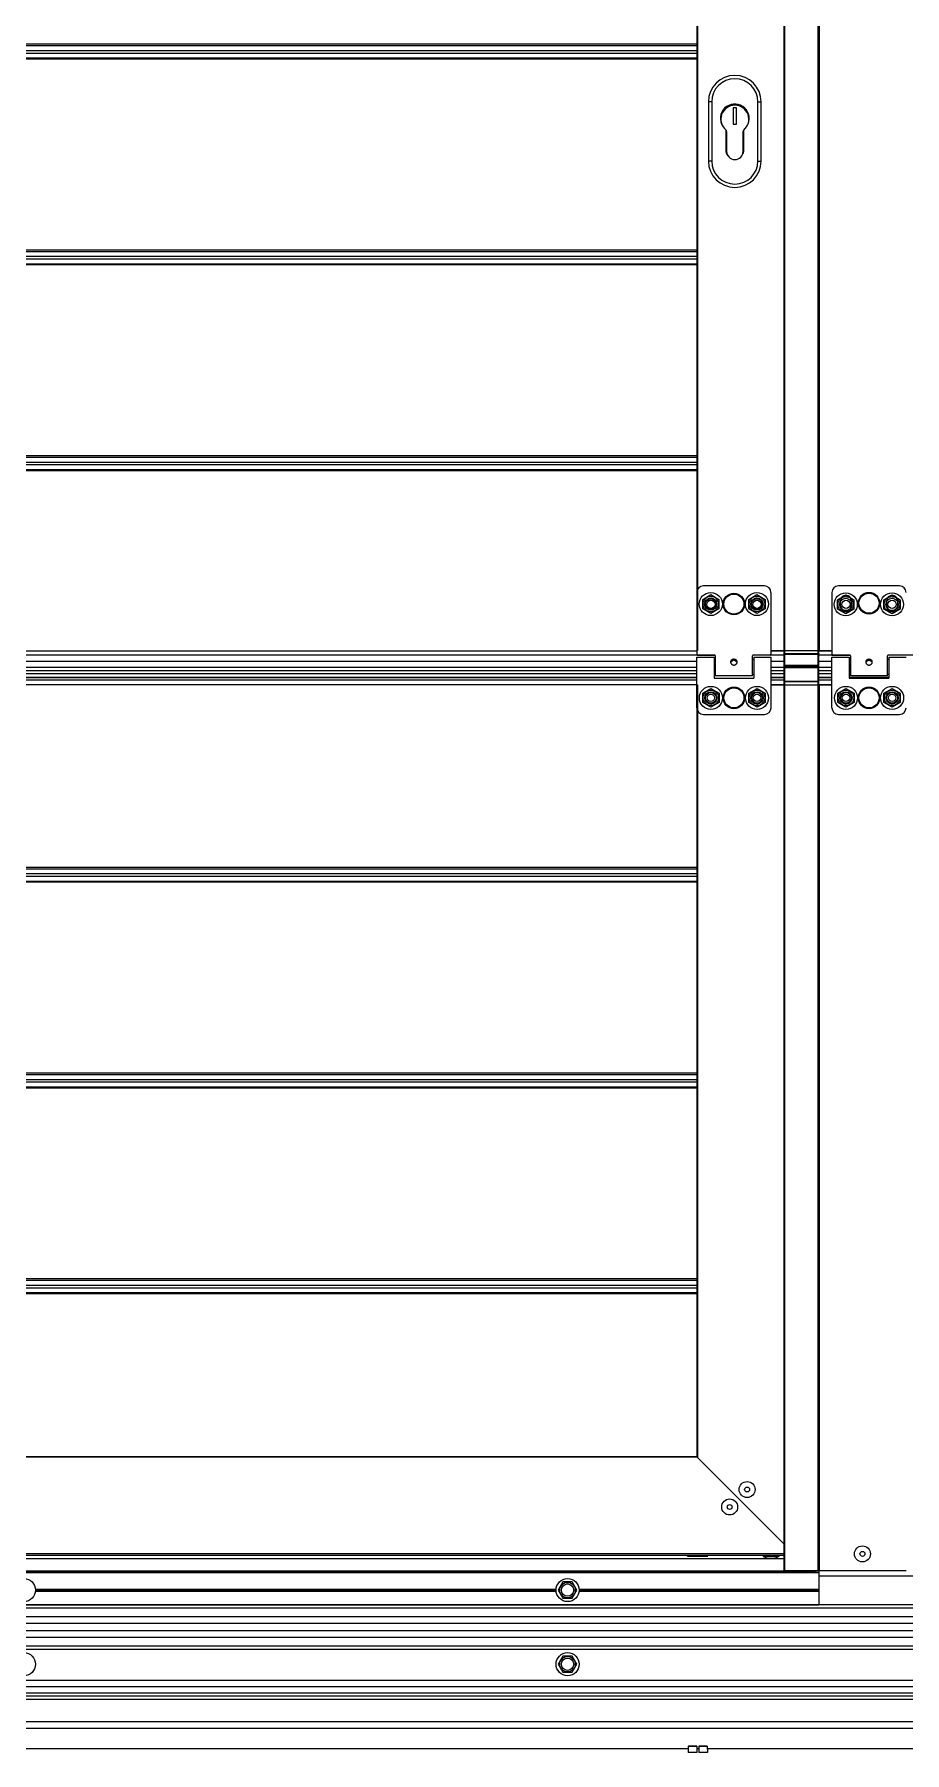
# Model space of a CAD drawing. Header units: millimetres. Extents: x 21899 to 38731, y -5425 to 3612.
# Drawn here: x 23723 to 24252, y 250 to 1294 of the extents above; entities that cross this region are included whole.
import ezdxf

# ---------------------------------------------------------------- set-up
doc = ezdxf.new("R2010")
doc.units = ezdxf.units.MM

msp = doc.modelspace()

# ---------------------------------------------------------------- linework, layer by layer
at = {"color": 7, "linetype": 'Continuous'}
for p, q in [((24178.60988160015, 571.6200275439187), (24178.60988160015, 1441.841719824704)), ((24199.60988160015, 571.6200275439187), (24199.60988160015, 1441.841719824704)), ((24125.60988160015, 1324.685361659562), (24125.60988160015, 1209.340779212085)), ((24132.60988160015, 1252.685361659562), (24132.60988160015, 1216.685361659562)), ((24164.60988160015, 1216.685361659562), (24164.60988160015, 1252.685361659562)), ((24149.65988160016, 1249.08536165956), (24147.65988160016, 1249.08536165956)), ((24147.65988160016, 1249.08536165956), (24147.65988160016, 1239.08536165956)), ((24149.65988160016, 1239.08536165956), (24149.65988160016, 1249.08536165956)), ((24143.10988160015, 1235.647399076857), (24143.10988160015, 1223.435361659562)), ((24143.35988160015, 1235.433949345159), (24143.35988160015, 1223.435361659562)), ((24143.65988160016, 1234.719901728262), (24143.65988160016, 1222.58536165956)), ((24147.65988160016, 1239.08536165956), (24149.65988160016, 1239.08536165956)), ((24153.65988160016, 1222.58536165956), (24153.65988160016, 1234.719901728262)), ((24153.85988160015, 1223.435361659562), (24153.85988160015, 1235.319731350559)), ((24154.10988160015, 1223.435361659562), (24154.10988160015, 1235.56262443446)), ((24125.60988160015, 1209.340779212085), (24125.60988160015, 919.3853616595588)), ((24129.12353679856, 950.4353616595617), (24134.05988160016, 953.2853616595603)), ((24129.12353679856, 944.735361659561), (24129.12353679856, 950.4353616595617)), ((24134.05988160016, 953.2853616595603), (24138.99622640166, 950.4353616595617)), ((24138.99622640166, 950.4353616595617), (24138.99622640166, 944.735361659561)), ((24157.12353679856, 950.4353616595617), (24162.05988160016, 953.2853616595603)), ((24157.12353679856, 944.735361659561), (24157.12353679856, 950.4353616595617)), ((24162.05988160016, 953.2853616595603), (24166.99622640166, 950.4353616595617)), ((24166.99622640166, 950.4353616595617), (24166.99622640166, 944.735361659561)), ((24211.02918944813, 950.2353616595574), (24215.96553424973, 953.0853616595596)), ((24211.02918944813, 944.5353616595603), (24211.02918944813, 950.2353616595574)), ((24215.96553424973, 953.0853616595596), (24220.90187905123, 950.2353616595574)), ((24220.90187905123, 950.2353616595574), (24220.90187905123, 944.5353616595603)), ((24239.1344101404, 950.2353616595574), (24244.070754942, 953.0853616595596)), ((24239.1344101404, 944.5353616595603), (24239.1344101404, 950.2353616595574)), ((24244.070754942, 953.0853616595596), (24249.0070997435, 950.2353616595574)), ((24249.0070997435, 950.2353616595574), (24249.0070997435, 944.5353616595603)), ((24134.05988160016, 941.8853616595588), (24129.12353679856, 944.735361659561)), ((24138.99622640166, 944.735361659561), (24134.05988160016, 941.8853616595588)), ((24162.05988160016, 941.8853616595588), (24157.12353679856, 944.735361659561)), ((24166.99622640166, 944.735361659561), (24162.05988160016, 941.8853616595588)), ((24215.96553424973, 941.6853616595617), (24211.02918944813, 944.5353616595603)), ((24220.90187905123, 944.5353616595603), (24215.96553424973, 941.6853616595617)), ((24244.070754942, 941.6853616595617), (24239.1344101404, 944.5353616595603)), ((24249.0070997435, 944.5353616595603), (24244.070754942, 941.6853616595617)), ((24125.60988160015, 919.3853616595588), (24125.90988160016, 919.3853616595588)), ((24170.55988160016, 919.3853616595588), (24207.60988160015, 919.3853616595588)), ((24125.60988160016, 912.6353616595588), (23308.60988160015, 912.6353616595588)), ((24136.10988160015, 914.0853616595596), (24136.75988160016, 914.0853616595596)), ((24146.91334521175, 913.7342252856615), (24146.91334521175, 912.8607803116611)), ((24149.20641798845, 913.7342252856615), (24149.20641798845, 912.8607803116611)), ((24159.35988160015, 914.0853616595596), (24160.10988160015, 914.0853616595596)), ((24178.60988160015, 912.6353616595588), (24170.60988160015, 912.6353616595588)), ((24178.90988160016, 910.3853616595588), (24199.30988160016, 910.3853616595588)), ((24178.90988160016, 909.1610975908588), (24199.30988160016, 909.1610975908588)), ((24207.60988160015, 912.6353616595588), (24199.60988160015, 912.6353616595588)), ((24218.10988160015, 914.0853616595596), (24218.80988160016, 914.0853616595596)), ((24229.04349455026, 913.772207861959), (24229.04349455026, 912.8907665561601)), ((24231.17626864996, 913.772207861959), (24231.17626864996, 912.8907665561601)), ((24241.40988160016, 914.0853616595596), (24242.10988160015, 914.0853616595596)), ((24125.60988160016, 907.0853616595596), (23308.60988160015, 907.0853616595632)), ((24125.60988160016, 903.0050616595618), (23308.60988160015, 903.0050616595618)), ((24125.60988160015, 898.5853616595596), (24125.90988160016, 898.5853616595559)), ((24125.60988160015, 898.5853616595596), (24125.60988160015, 571.6200275439187)), ((24136.10988160015, 905.0853616595596), (24136.75988160016, 905.0853616595596)), ((24159.35988160015, 905.0853616595596), (24160.10988160015, 905.0853616595596)), ((24178.60988160015, 907.0853616595596), (24170.60988160015, 907.0853616595596)), ((24178.60988160015, 903.0050616595618), (24170.60988160015, 903.0050616595581)), ((24170.60988160015, 898.5853616595596), (24207.60988160015, 898.5853616595596)), ((24207.60988160015, 907.0853616595596), (24199.60988160015, 907.0853616595596)), ((24207.60988160015, 903.0053616595615), (24199.60988160015, 903.0053616595615)), ((24218.10988160015, 905.0853616595596), (24218.80988160016, 905.0853616595596)), ((24242.10988160015, 903.0053616595615), (24218.10988160015, 903.0053616595578)), ((24218.10988160015, 903.0053616595615), (24242.10988160015, 903.0053616595615)), ((24241.40988160016, 905.0853616595596), (24242.10988160015, 905.0853616595596)), ((24129.17353679855, 893.4353616595617), (24134.10988160015, 896.2853616595603)), ((24129.17353679855, 887.735361659561), (24129.17353679855, 893.4353616595617)), ((24134.10988160015, 884.8853616595588), (24129.17353679855, 887.735361659561)), ((24134.10988160015, 896.2853616595603), (24139.04622640165, 893.4353616595617)), ((24139.04622640165, 887.735361659561), (24134.10988160015, 884.8853616595588)), ((24139.04622640165, 893.4353616595617), (24139.04622640165, 887.735361659561)), ((24157.17353679855, 893.4353616595617), (24162.10988160015, 896.2853616595603)), ((24157.17353679855, 887.735361659561), (24157.17353679855, 893.4353616595617)), ((24162.10988160015, 884.8853616595588), (24157.17353679855, 887.735361659561)), ((24162.10988160015, 896.2853616595603), (24167.04622640165, 893.4353616595617)), ((24167.04622640165, 887.735361659561), (24162.10988160015, 884.8853616595588)), ((24167.04622640165, 893.4353616595617), (24167.04622640165, 887.735361659561)), ((24211.17353679855, 893.4353616595617), (24216.10988160015, 896.2853616595603)), ((24211.17353679855, 887.735361659561), (24211.17353679855, 893.4353616595617)), ((24216.10988160015, 884.8853616595588), (24211.17353679855, 887.735361659561)), ((24216.10988160015, 896.2853616595603), (24221.04622640165, 893.4353616595617)), ((24221.04622640165, 887.735361659561), (24216.10988160015, 884.8853616595588)), ((24221.04622640165, 893.4353616595617), (24221.04622640165, 887.735361659561)), ((24239.17353679855, 893.4353616595617), (24244.10988160015, 896.2853616595603)), ((24239.17353679855, 887.735361659561), (24239.17353679855, 893.4353616595617)), ((24244.10988160015, 884.8853616595588), (24239.17353679855, 887.735361659561)), ((24244.10988160015, 896.2853616595603), (24249.04622640165, 893.4353616595617)), ((24249.04622640165, 887.735361659561), (24244.10988160015, 884.8853616595588)), ((24249.04622640165, 893.4353616595617), (24249.04622640165, 887.735361659561)), ((24125.60988160015, 571.6200275439187), (24125.60988160015, 429.2853616595603)), ((24178.60988160015, 389.5853616595596), (24178.60988160015, 571.6200275439187)), ((24199.60988160015, 389.5853616595596), (24199.60988160015, 571.6200275439187)), ((24125.60988160015, 429.5853616595596), (23309.60988160015, 429.5853616595596)), ((24125.60988160015, 429.5853616595596), (24178.60988160015, 376.5853616595596)), ((24178.60988160015, 369.5853616595596), (23255.60988160015, 369.5853616595596)), ((24120.00988160016, 369.2853616595603), (24120.00988160016, 369.5853616595596)), ((24120.00995307506, 369.2853616595603), (24132.20981012536, 369.2853616595603)), ((24132.20988160015, 369.2853616595603), (24132.20988160015, 369.5853616595596)), ((24165.75988160016, 369.5853616595596), (24165.75988160016, 369.1853616595617)), ((24165.75988160016, 369.1853616595617), (24175.45988160015, 369.1853616595617)), ((24169.10988160015, 367.9853616595574), (24172.10988160015, 367.9853616595574)), ((24175.45988160015, 369.5853616595596), (24175.45988160015, 369.1853616595617)), ((24178.60988160015, 360.5853616595596), (24178.60988160015, 373.5853616595596)), ((24199.60988160015, 373.5853616595596), (24199.60988160015, 339.5853616595596)), ((23234.60988160015, 359.5853616595596), (24199.60988160015, 359.5853616595596)), ((23237.60988160015, 360.3853616595588), (24195.60988160015, 360.3853616595588)), ((23237.60988160015, 359.8853616595588), (24195.60988160015, 359.8853616595588)), ((24120.00988160016, 359.8853616595588), (24120.00988160016, 359.5853616595596)), ((24132.20988160015, 359.8853616595588), (24132.20988160015, 359.5853616595596)), ((24178.60988160015, 360.5853616595596), (24252.60988160015, 360.5853616595596)), ((24194.80988160016, 360.3853616595588), (24194.60988160015, 360.5853616595596)), ((24195.60988160015, 359.5853616595596), (24195.45988160015, 359.7353616595574)), ((24195.60988160015, 359.8853616595588), (24195.60988160015, 360.3853616595588)), ((24196.20988160015, 360.5853616595596), (24196.20988160015, 359.5853616595596)), ((24196.30988160016, 360.5853616595596), (24196.30988160016, 359.5853616595596)), ((24196.51988160016, 360.5853616595596), (24196.51988160016, 359.5853616595596)), ((24850.10988160015, 357.0853616595596), (24199.60988160015, 357.0853616595596)), ((24044.25988160016, 353.521706461157), (24041.40988160016, 348.5853616595596)), ((24041.40988160016, 348.5853616595596), (24044.25988160016, 343.6490168580603)), ((24049.95988160015, 353.521706461157), (24044.25988160016, 353.521706461157)), ((24052.80988160016, 348.5853616595596), (24049.95988160015, 353.521706461157)), ((24049.95988160015, 343.6490168580603), (24052.80988160016, 348.5853616595596)), ((23234.60988160015, 339.5853616595596), (24199.60988160015, 339.5853616595596)), ((24044.25988160016, 343.6490168580603), (24049.95988160015, 343.6490168580603)), ((24044.25988160016, 308.521706461157), (24041.40988160016, 303.5853616595596)), ((24041.40988160016, 303.5853616595596), (24044.25988160016, 298.6490168580603)), ((24049.95988160015, 308.521706461157), (24044.25988160016, 308.521706461157)), ((24052.80988160016, 303.5853616595596), (24049.95988160015, 308.521706461157)), ((24049.95988160015, 298.6490168580603), (24052.80988160016, 303.5853616595596)), ((24044.25988160016, 298.6490168580603), (24049.95988160015, 298.6490168580603)), ((25101.06620434966, 282.0853616595596), (22336.80597413251, 282.0853616595596)), ((24850.10988160015, 285.8853616595588), (22583.10988160015, 285.8853616595588)), ((24120.36889086236, 252.0853616595596), (22336.80597413251, 252.0853616595596)), ((24120.40024397496, 253.8815802783574), (24120.33158317566, 249.9480057209585)), ((24125.59945198985, 253.7908277649622), (24125.53079119055, 249.8572532074613)), ((24126.75369841776, 252.0853616595596), (24125.56968296826, 252.0853616595596)), ((24126.72392939616, 253.7908277649622), (24126.79259019546, 249.8572532074613)), ((24131.92313741096, 253.8815802783574), (24131.99179821026, 249.9480057209585)), ((25101.06620434966, 252.0853616595596), (24131.95449052355, 252.0853616595596)), ((24125.53079119055, 249.8572532074613), (24120.33158317566, 249.9480057209585)), ((24131.99179821026, 249.9480057209585), (24126.79259019546, 249.8572532074613))]:
    msp.add_line(p, q, dxfattribs=at)
at = {"color": 9, "linetype": 'Continuous'}
for p, q in [((24178.90988160016, 571.6200275439187), (24178.90988160016, 1441.841719824704)), ((24199.30988160016, 571.6200275439187), (24199.30988160016, 1441.841719824704)), ((24199.90988160016, 1441.841719824704), (24199.90988160016, 919.3853616595588)), ((24125.90988160016, 1324.685361659562), (24125.90988160016, 1209.340779212085)), ((24125.60988160015, 1287.607327452657), (23308.60988160015, 1287.607327452657)), ((23308.60988160015, 1286.830870317361), (24125.60988160015, 1286.830870317361)), ((23308.60988160015, 1283.861818794961), (24125.60988160015, 1283.861818794961)), ((23308.60988160015, 1282.30890452426), (24125.60988160015, 1282.30890452426)), ((23308.60988160015, 1279.33985300186), (24125.60988160015, 1279.33985300186)), ((24125.60988160015, 1278.56339586656), (23308.60988160015, 1278.56339586656)), ((24134.60988160015, 1252.685361659562), (24132.60988160015, 1252.685361659562)), ((24134.60988160015, 1252.685361659562), (24134.60988160015, 1216.685361659562)), ((24162.60988160015, 1252.685361659562), (24164.60988160015, 1252.68536165946)), ((24162.60988160015, 1216.685361659562), (24162.60988160015, 1252.685361659562)), ((24134.60988160015, 1216.685361659562), (24132.60988160015, 1216.685361659758)), ((24162.60988160015, 1216.685361659562), (24164.60988160015, 1216.685361659562)), ((24125.90988160016, 1209.340779212085), (24125.90988160016, 919.3853616595588)), ((24125.60988160015, 1162.607327452657), (23308.60988160015, 1162.607327452657)), ((23308.60988160015, 1161.830870317361), (24125.60988160015, 1161.830870317361)), ((23308.60988160015, 1158.861818794961), (24125.60988160015, 1158.861818794961)), ((23308.60988160015, 1157.30890452426), (24125.60988160015, 1157.30890452426)), ((23308.60988160015, 1154.33985300186), (24125.60988160015, 1154.33985300186)), ((24125.60988160015, 1153.56339586656), (23308.60988160015, 1153.56339586656)), ((24125.60988160015, 1037.607327452657), (23308.60988160015, 1037.607327452657)), ((23308.60988160015, 1036.830870317361), (24125.60988160015, 1036.830870317361)), ((23308.60988160015, 1033.861818794961), (24125.60988160015, 1033.861818794961)), ((23308.60988160015, 1032.30890452426), (24125.60988160015, 1032.30890452426)), ((23308.60988160015, 1029.33985300186), (24125.60988160015, 1029.33985300186)), ((24125.60988160015, 1028.56339586656), (23308.60988160015, 1028.56339586656)), ((24125.55988160016, 919.0120616595595), (23308.65988160015, 919.0120616595595)), ((24178.60988160015, 919.0120616595595), (24170.55988160016, 919.0120616595595)), ((24207.60988160015, 919.0120616595595), (24199.60988160015, 919.0120616595595)), ((24136.35075008418, 916.5770352490581), (23297.86901311614, 916.5770352490581)), ((24125.60988160016, 912.7318900838582), (23308.60988160015, 912.7318900838582)), ((24125.60988160016, 909.0853616595632), (23308.60988160015, 909.0853616595596)), ((24178.60988160015, 916.5770352490581), (24159.76901311614, 916.5770352490581)), ((24178.60988160015, 912.7318900838582), (24170.60988160015, 912.7318900838582)), ((24178.60988160015, 909.0853616595596), (24170.60988160015, 909.0853616595596)), ((24178.60988160015, 917.5924684407582), (24199.60988160015, 917.5924684407582)), ((24178.60988160015, 909.8853616595588), (24199.60988160015, 909.8853616595588)), ((24178.90988160016, 917.2389150501622), (24199.30988160016, 917.2389150501622)), ((24178.90988160016, 910.5318082690574), (24199.30988160016, 910.5318082690574)), ((24178.90988160016, 909.0732296252609), (24199.30988160016, 909.0732296252609)), ((24218.40075008418, 916.5770352490581), (24199.60988160015, 916.5770352490581)), ((24207.60988160015, 912.7318900838582), (24199.60988160015, 912.7318900838582)), ((24207.60988160015, 909.0853616595596), (24199.60988160015, 909.0853616595596)), ((25101.06620434966, 916.5770352490581), (24241.81901311613, 916.5770352490581)), ((23308.60988160015, 905.3024782258581), (24125.60988160016, 905.3024782258617)), ((23308.60988160015, 902.9729968997599), (24125.60988160016, 902.9729968997599)), ((23308.60988160015, 901.5944135819591), (24125.60988160015, 901.5944135819591)), ((23308.60988160015, 898.6759616595591), (24125.60988160015, 898.6759616595591)), ((24125.90988160016, 898.5853616595596), (24125.90988160016, 571.6200275439187)), ((24170.60988160015, 905.3024782258581), (24178.60988160015, 905.3024782258581)), ((24170.60988160015, 902.9729968997599), (24178.60988160015, 902.9729968997599)), ((24170.60988160015, 901.5944135819591), (24178.60988160015, 901.5944135819591)), ((24170.60988160016, 898.6759616595591), (24178.60988160015, 898.6759616595591)), ((24178.60988160015, 900.4610975908581), (24199.60988160015, 900.4610975908581)), ((24178.90988160016, 900.6732296252594), (24199.30988160016, 900.6732296252594)), ((24199.60988160015, 905.3023597352585), (24207.60988160015, 905.3023597352621)), ((24199.60988160015, 902.9732586174578), (24207.60988160015, 902.9732586174578)), ((24199.60988160015, 901.5935978695597), (24207.60988160015, 901.5935978695597)), ((24199.60988160015, 898.6753616595597), (24207.60988160015, 898.6753616595597)), ((24199.90988160016, 898.5853616595596), (24199.90988160016, 571.6200275439187)), ((24218.10988160015, 902.9732586174578), (24242.10988160015, 902.9732586174578)), ((24242.10988160015, 902.9732586173595), (24218.10988160015, 902.9732586173595)), ((24125.60988160015, 787.607327452657), (23308.60988160015, 787.607327452657)), ((23308.60988160015, 786.8308703173607), (24125.60988160015, 786.8308703173607)), ((23308.60988160015, 783.8618187949614), (24125.60988160015, 783.8618187949614)), ((23308.60988160015, 782.3089045242596), (24125.60988160015, 782.3089045242596)), ((23308.60988160015, 779.3398530018603), (24125.60988160015, 779.3398530018603)), ((24125.60988160015, 778.5633958665603), (23308.60988160015, 778.5633958665603)), ((24125.60988160015, 662.607327452657), (23308.60988160015, 662.607327452657)), ((23308.60988160015, 661.8308703173607), (24125.60988160015, 661.8308703173607)), ((23308.60988160015, 658.8618187949614), (24125.60988160015, 658.8618187949614)), ((23308.60988160015, 657.3089045242596), (24125.60988160015, 657.3089045242596)), ((23308.60988160015, 654.3398530018603), (24125.60988160015, 654.3398530018603)), ((24125.60988160015, 653.5633958665603), (23308.60988160015, 653.5633958665603)), ((24125.90988160016, 571.6200275439187), (24125.90988160016, 429.2853616595603)), ((24178.90988160016, 360.5853616595596), (24178.90988160016, 571.6200275439187)), ((24199.30988160016, 360.5853616595596), (24199.30988160016, 571.6200275439187)), ((24199.90988160016, 571.6200275439187), (24199.90988160016, 360.5853616595596)), ((24125.60988160015, 537.607327452657), (23308.60988160015, 537.607327452657)), ((23308.60988160015, 536.8308703173607), (24125.60988160015, 536.8308703173607)), ((23308.60988160015, 533.8618187949614), (24125.60988160015, 533.8618187949614)), ((23308.60988160015, 532.3089045242596), (24125.60988160015, 532.3089045242596)), ((23308.60988160015, 529.3398530018603), (24125.60988160015, 529.3398530018603)), ((24125.60988160015, 528.5633958665603), (23308.60988160015, 528.5633958665603)), ((24125.90988160016, 429.2853616595603), (23309.60988160015, 429.2853616595603)), ((24178.60988160015, 373.5853616595596), (24178.60988160015, 389.5853616595596)), ((24199.60988160015, 373.5853616595596), (24199.60988160015, 389.5853616595596)), ((24178.60988160015, 370.5853616595596), (23255.60988160015, 370.5853616595596)), ((24178.60988160015, 367.5853616595596), (23255.60988160015, 367.5853616595596)), ((24178.90988160016, 360.5853616595596), (24178.90988160016, 373.5853616595596)), ((24199.30988160016, 360.5853616595596), (24199.30988160016, 373.5853616595596)), ((24199.90988160016, 373.5853616595596), (24199.90988160016, 360.5853616595596)), ((23234.60988160015, 359.2853616595603), (24199.60988160015, 359.2853616595603)), ((24195.90988160016, 360.5853616595596), (24195.90988160016, 359.5853616595596)), ((24197.53093584336, 360.5853616595596), (24197.53093584336, 359.5853616595596)), ((23724.05893231445, 349.2327337154602), (24040.16083088596, 349.2327337154602)), ((23724.05893231445, 347.9379896037572), (24040.16083088596, 347.9379896037572)), ((24040.14509054455, 349.0327337154595), (23724.07467265586, 349.0327337154595)), ((24040.14509054455, 348.1379896037615), (23724.07467265586, 348.1379896037615)), ((24040.12562194155, 348.7853616595603), (23724.09414125886, 348.7853616595603)), ((24040.12562194155, 348.3853616595588), (23724.09414125886, 348.3853616595588)), ((24054.05893231445, 349.2327337154602), (24199.60988160015, 349.2327337154602)), ((24054.05893231445, 347.9379896037572), (24199.60988160015, 347.9379896037572)), ((24199.60988160015, 349.0327337154595), (24054.07467265586, 349.0327337154595)), ((24199.60988160015, 348.1379896037615), (24054.07467265586, 348.1379896037615)), ((24199.60988160015, 348.7853616595603), (24054.09414125886, 348.7853616595603)), ((24199.60988160015, 348.3853616595588), (24054.09414125886, 348.3853616595588)), ((24850.10988160015, 337.6157461535622), (22583.10988160015, 337.6157461535622)), ((23234.60988160015, 339.8853616595588), (24199.60988160015, 339.8853616595588)), ((24850.10988160015, 339.5853616595596), (24199.60988160015, 339.5853616595596)), ((24850.10988160015, 332.3185505597576), (22583.10988160015, 332.3185505597576)), ((24850.10988160015, 328.3793195477592), (22583.10988160015, 328.3793195477592)), ((24850.10988160015, 323.7914037714581), (22583.10988160015, 323.7914037714581)), ((24850.10988160015, 319.8521727594598), (22583.10988160015, 319.8521727594598)), ((24850.10988160015, 314.5549771656588), (22583.10988160015, 314.5549771656588)), ((24850.10988160015, 312.5853616595596), (22583.10988160015, 312.5853616595596)), ((24850.10988160015, 293.6702216957601), (22583.10988160015, 293.6702216957601)), ((24850.10988160015, 289.7571809114597), (22583.10988160015, 289.7571809114597)), ((24850.10988160015, 284.0853616595596), (22583.10988160015, 284.0853616595596)), ((25101.06620434966, 268.5853616595596), (22336.80597413251, 268.5853616595596)), ((24120.40024397496, 253.8815802783574), (24125.59945198985, 253.7908277649622)), ((24120.41953697466, 254.0106727530583), (24125.58467600535, 253.9205149159607)), ((24126.72392939616, 253.7908277649622), (24131.92313741096, 253.8815802783574)), ((24126.73870538056, 253.9205149159607), (24131.90384441135, 254.0106727530583))]:
    msp.add_line(p, q, dxfattribs=at)
at = {"color": 3, "linetype": 'Continuous'}
for p, q in [((24125.55988160016, 954.5853616595596), (24125.55988160016, 917.0853616595596)), ((24166.55988160016, 958.5853616595596), (24129.55988160016, 958.5853616595596)), ((24170.55988160016, 954.5853616595596), (24170.55988160016, 917.0853616595596)), ((24207.60988160015, 954.5853616595596), (24207.60988160015, 916.5853616595596)), ((24248.60988160015, 958.5853616595596), (24211.60988160015, 958.5853616595596)), ((24212.85988160015, 946.5853616595596), (24212.85988160015, 949.5853616595596)), ((24219.35988160015, 949.5853616595596), (24219.35988160015, 946.5853616595596)), ((24240.85988160015, 946.5853616595596), (24240.85988160015, 949.5853616595596)), ((24247.35988160015, 949.5853616595596), (24247.35988160015, 946.5853616595596)), ((24125.60988160015, 915.2853616595603), (24136.10988160015, 915.2853616595603)), ((24125.60988160015, 884.5853616595596), (24125.60988160015, 915.2853170672606)), ((24126.05988160016, 916.5853616595596), (24136.25988160016, 916.5853616595596)), ((24136.10988160015, 915.2852088630607), (24136.10988160015, 902.5853616595596)), ((24136.75988160016, 916.0853616595596), (24136.75988160016, 903.8854331899602)), ((24159.35988160015, 903.8854331899602), (24159.35988160015, 916.0853616595596)), ((24170.05988160016, 916.5853616595596), (24159.85988160015, 916.5853616595596)), ((24160.10988160015, 915.2853616595603), (24170.60988160015, 915.2853616595603)), ((24160.10988160015, 915.2852088630607), (24160.10988160015, 902.5853616595596)), ((24170.60988160015, 884.5853616595596), (24170.60988160015, 915.2853170672606)), ((24207.60988160015, 916.5853616595596), (24218.30988160016, 916.5853616595596)), ((24207.60988160015, 915.2853616595603), (24218.10988160015, 915.2853616595603)), ((24207.60988160015, 884.5853616595596), (24207.60988160015, 915.2853170672606)), ((24218.10988160015, 915.2852088630607), (24218.10988160015, 902.5853616595596)), ((24218.80988160016, 916.0853616595596), (24218.80988160016, 903.8854595477605)), ((24241.40988160016, 903.8854595477605), (24241.40988160016, 916.0853616595596)), ((24252.60988160015, 916.5853616595596), (24241.90988160016, 916.5853616595596)), ((24242.10988160015, 915.2853616595603), (24252.60988160015, 915.2853616595603)), ((24242.10988160015, 915.2852088630607), (24242.10988160015, 902.5853616595596)), ((24136.10988160015, 902.5853616595596), (24160.10988160015, 902.5853616595596)), ((24159.35988160015, 903.8853616595588), (24136.75988160016, 903.8853616595588)), ((24218.10988160015, 902.5853616595596), (24242.10988160015, 902.5853616595596)), ((24241.40988160016, 903.8853616595588), (24218.80988160016, 903.8853616595588)), ((24129.60988160015, 880.5853616595596), (24166.60988160015, 880.5853616595596)), ((24211.60988160015, 880.5853616595596), (24248.60988160015, 880.5853616595596))]:
    msp.add_line(p, q, dxfattribs=at)
msp.add_line((25212.10988160015, 264.5853616595596), (22222.10988160015, 264.5853616595559))
at = {"color": 7, "linetype": 'Continuous'}
for points in [[(24178.90988160016, 909.1610975908588), (24178.89804796046, 909.1608641083585), (24178.88623372216, 909.1601641016605), (24178.87447397636, 909.1590007633604), (24178.86276754056, 909.1573749362578), (24178.85114180695, 909.1552907870573), (24178.83962284296, 909.1527544218588), (24178.82819015995, 909.14976090446), (24178.81693573495, 909.1463362035574), (24178.80578674326, 909.1424590323586), (24178.79483821306, 909.1381625996582), (24178.78405307826, 909.1334341162583), (24178.77345821266, 909.1282841536595), (24178.76310688126, 909.1227408248596), (24178.75292855856, 909.1167648408591), (24178.74306717516, 909.1104426280581), (24178.73341505266, 909.10370747856), (24178.72404893635, 909.0966102679595), (24178.71498237015, 909.0891640068585), (24178.70616368305, 909.081322499158), (24178.69773570575, 909.0732157642597), (24178.68958123776, 909.0647339096613), (24178.68177701616, 909.0559521488613), (24178.67433484495, 909.0468870579571), (24178.66721111385, 909.0374807960616), (24178.66051462795, 909.0278792239624), (24178.65416811006, 909.01797528526), (24178.64820929176, 909.0078204690581), (24178.64267202716, 908.9974759031611), (24178.63751830805, 908.9868681641601), (24178.63280102955, 908.9761034922594), (24178.62850383305, 908.9651483101588), (24178.62462619135, 908.9539918947594), (24178.62120582195, 908.9427449734576), (24178.61821896516, 908.9313322499584), (24178.61568147976, 908.9198026939594), (24178.61360172466, 908.9081957367598), (24178.61197643606, 908.8964884535599), (24178.61081388336, 908.884730211561), (24178.61011500975, 908.8729293813594), (24178.60988160015, 908.8610975908596)], [(24199.30988160016, 909.1610975908588), (24199.32171523996, 909.1608641083585), (24199.33352947826, 909.1601641016605), (24199.34528922406, 909.1590007633604), (24199.35699565986, 909.1573749362578), (24199.36862139346, 909.1552907870573), (24199.38014035745, 909.1527544218588), (24199.39157304046, 909.14976090446), (24199.40282746535, 909.1463362035574), (24199.41397645706, 909.1424590323586), (24199.42492498735, 909.1381625996582), (24199.43571012215, 909.1334341162583), (24199.44630498775, 909.1282841536595), (24199.45665631915, 909.1227408248596), (24199.46683464185, 909.1167648408591), (24199.47669602526, 909.1104426280581), (24199.48634814776, 909.10370747856), (24199.49571426395, 909.0966102679595), (24199.50478083026, 909.0891640068585), (24199.51359951736, 909.081322499158), (24199.52202749466, 909.0732157642597), (24199.53018196265, 909.0647339096613), (24199.53798618425, 909.0559521488613), (24199.54542835546, 909.0468870579571), (24199.55255208656, 909.0374807960616), (24199.55924857246, 909.0278792239624), (24199.56559509026, 909.01797528526), (24199.57155390865, 909.0078204690581), (24199.57709117325, 908.9974759031611), (24199.58224489236, 908.9868681641601), (24199.58696217086, 908.9761034922594), (24199.59125936736, 908.9651483101588), (24199.59513700906, 908.9539918947594), (24199.59855737835, 908.9427449734576), (24199.60154423526, 908.9313322499584), (24199.60408172065, 908.9198026939594), (24199.60616147576, 908.9081957367598), (24199.60778676435, 908.8964884535599), (24199.60894931706, 908.884730211561), (24199.60964819066, 908.8729293813594), (24199.60988160015, 908.8610975908596)]]:
    msp.add_lwpolyline(points, dxfattribs=at)
for centre, radius in [((24134.05988160016, 947.5853616595596), 7), ((24134.05988160016, 947.5853616595596), 3.75), ((24134.10988160015, 947.3853616595588), 2.5), ((24162.05988160016, 947.5853616595596), 7), ((24162.05988160016, 947.5853616595596), 3.75), ((24162.10988160015, 947.3853616595588), 2.5), ((24215.96553424973, 947.3853616595588), 7), ((24215.96553424973, 947.3853616595588), 3.75), ((24216.10988160015, 947.3853616595588), 2.5), ((24244.070754942, 947.3853616595588), 7), ((24244.070754942, 947.3853616595588), 3.75), ((24244.10988160015, 947.3853616595588), 2.5), ((24134.10988160015, 890.5853616595596), 7), ((24134.10988160015, 890.5853616595596), 3.75), ((24134.10988160015, 890.5853616595596), 2.25), ((24162.10988160015, 890.5853616595596), 7), ((24162.10988160015, 890.5853616595596), 3.75), ((24162.10988160015, 890.5853616595596), 2.25), ((24216.10988160015, 890.5853616595596), 7), ((24216.10988160015, 890.5853616595596), 3.75), ((24216.10988160015, 890.5853616595596), 2.25), ((24244.10988160015, 890.5853616595596), 7), ((24244.10988160015, 890.5853616595596), 3.75), ((24244.10988160015, 890.5853616595596), 2.25), ((24156.10988160015, 409.6919633773578), 4.85), ((24156.10988160015, 409.6919633773578), 1.5), ((24145.50327988235, 399.0853616595596), 4.85), ((24145.50327988235, 399.0853616595596), 1.5), ((24226.10988160015, 370.5853616595596), 4.85), ((24226.10988160015, 370.5853616595596), 1.5), ((23717.10988160015, 348.5853616595596), 7), ((24047.10988160015, 348.5853616595596), 7), ((24047.10988160015, 348.5853616595596), 3.75), ((23717.10988160015, 303.5853616595596), 7), ((24047.10988160015, 303.5853616595596), 7), ((24047.10988160015, 303.5853616595596), 3.75)]:
    msp.add_circle(centre, radius, dxfattribs=at)
at = {"color": 9, "linetype": 'Continuous'}
for centre, radius in [((24134.05988160016, 947.5853616595596), 4.7), ((24148.05988160016, 947.5853616595596), 6.554384436599999), ((24148.05988160016, 947.5853616595596), 6.0938067995), ((24162.05988160016, 947.5853616595596), 4.7), ((24215.96553424973, 947.3853616595588), 4.7), ((24230.10988160015, 948.0853616595596), 6.5543844369), ((24230.10988160015, 948.0853616595596), 6.0938067997), ((24244.070754942, 947.3853616595588), 4.7), ((24134.10988160015, 890.5853616595596), 4.7), ((24148.10988160015, 890.5853616595596), 6.554384833099999), ((24148.10988160015, 890.5853616595596), 6.093807071100001), ((24162.10988160015, 890.5853616595596), 4.7), ((24216.10988160015, 890.5853616595596), 4.7), ((24230.10988160015, 890.5853616595596), 6.554384833099999), ((24230.10988160015, 890.5853616595596), 6.093807071100001), ((24244.10988160015, 890.5853616595596), 4.7), ((24047.10988160015, 348.5853616595596), 4.7), ((24047.10988160015, 303.5853616595596), 4.7)]:
    msp.add_circle(centre, radius, dxfattribs=at)
at = {"color": 3, "linetype": 'Continuous'}
for centre in [(24134.05988160016, 947.5853616595596), (24162.05988160016, 947.5853616595596), (24134.10988160015, 890.5853616595596), (24162.10988160015, 890.5853616595596), (24216.10988160015, 890.5853616595596), (24244.10988160015, 890.5853616595596)]:
    msp.add_circle(centre, 3.25, dxfattribs=at)
at = {"color": 7, "linetype": 'Continuous'}
for centre, radius, start, end in [((24148.60988160015, 1252.685361659562), 16, 0, 180), ((24148.60988160015, 1242.58536165956), 8.75, 337.7886251345209, 213.1923506461762), ((24148.60988160015, 1242.58536165956), 8.6, 355.6799619902212, 195.2979496728805), ((24148.65988160016, 1242.08536165956), 8.5, 309.1667107159781, 230.8332892840218), ((24142.65988160016, 1234.719901728262), 1, 0, 50.83328928402183), ((24154.65988160016, 1234.719901728262), 1, 129.1667107159782, 180), ((24148.60988160015, 1223.435361659562), 5.5, 180, 221.1612792061954), ((24148.60988160015, 1223.435361659562), 5.25, 180, 204.1070143432324), ((24148.65988160016, 1222.58536165956), 5, 180, 0), ((24148.60988160015, 1223.435361659562), 5.5, 324.707009122539, 0), ((24148.60988160015, 1223.435361659562), 5.25, 343.4960488692036, 0), ((24148.60988160015, 1216.685361659562), 16, 180, 0), ((24178.90988160016, 910.6853616595617), 0.3, 180, 270), ((24199.30988160016, 910.6853616595617), 0.3, 270, 0), ((24170.60988160015, 377.448903326258), 9.581681526599999, 239.5906704330063, 260.9933718811457), ((24170.60988160015, 377.448903326258), 9.581681526599999, 279.0066281188542, 300.4093295669937)]:
    msp.add_arc(centre, radius, start, end, dxfattribs=at)
at = {"color": 9, "linetype": 'Continuous'}
for centre, start, end in [((24148.60988160015, 1252.685361659562), 0, 180), ((24148.60988160015, 1216.685361659562), 180, 0)]:
    msp.add_arc(centre, 13.9999998866, start, end, dxfattribs=at)
at = {"color": 3, "linetype": 'Continuous'}
for centre, radius, start, end in [((24129.55988160016, 954.5853616595596), 4, 90, 180), ((24166.55988160016, 954.5853616595596), 4, 0, 90), ((24211.60988160015, 954.5853616595596), 4, 90, 180), ((24216.10988160015, 949.5853616595596), 3.25, 0, 180), ((24244.10988160015, 949.5853616595596), 3.25, 0, 180), ((24248.60988160015, 954.5853616595596), 4, 0, 90), ((24216.10988160015, 946.5853616595596), 3.25, 180, 0), ((24244.10988160015, 946.5853616595596), 3.25, 180, 0), ((24126.05988160016, 917.0853616595596), 0.5, 180, 270), ((24136.25988160016, 916.0853616595596), 0.5, 0, 90), ((24159.85988160015, 916.0853616595596), 0.5, 90, 180), ((24170.05988160016, 917.0853616595596), 0.5, 270, 0), ((24218.30988160016, 916.0853616595596), 0.5, 0, 90), ((24241.90988160016, 916.0853616595596), 0.5, 90, 180), ((24129.60988160015, 884.5853616595596), 4, 180, 270), ((24166.60988160015, 884.5853616595596), 4, 270, 0), ((24211.60988160015, 884.5853616595596), 4, 180, 270), ((24248.60988160015, 884.5853616595596), 4, 270, 0)]:
    msp.add_arc(centre, radius, start, end, dxfattribs=at)
for points, start_tangent, end_tangent in [([(24146.91334521175, 913.7342252856579), (24146.78621369056, 913.6645051110572), (24146.66735332276, 913.5867333672613), (24146.55770992846, 913.5013467284589), (24146.45664838856, 913.4074391977592), (24146.36239346486, 913.3017886150592), (24146.27477426986, 913.1805135060604), (24146.19554709845, 913.0393251800597), (24146.12817615896, 912.872320324157), (24146.07923547196, 912.6723568016605), (24146.05988160016, 912.4353616595581)], (-0.8941031294883102, -0.447861132315822), (0, -1)), ([(24146.05988160016, 912.4353616595581), (24146.09813980946, 912.0915827685603)], (0, -1), (0.2149575477087184, -0.9766233934752199)), ([(24146.09813980946, 912.0915827685603), (24146.10396999086, 912.0660288509571), (24146.23397813475, 911.6992027461602), (24146.44294099526, 911.3545560022576), (24146.72015942226, 911.0509212976576), (24147.05654014126, 910.8025790662614), (24147.24184595226, 910.7046522433593), (24147.43698824845, 910.6263693166584), (24147.64085567866, 910.5689400703595), (24147.84989410925, 910.5337498193585), (24148.06046069585, 910.521986856158), (24148.27100053256, 910.5338758505604), (24148.47997118706, 910.5691721342591), (24148.68379218136, 910.6267173083579), (24149.06421710076, 910.8031704996574), (24149.40022745705, 911.0514847266604), (24149.67730026826, 911.3551942853592), (24149.88598197266, 911.6996162493597), (24150.01587121846, 912.0663588182615), (24150.02181446926, 912.0924507936616)], (0.2149575477412752, -0.9766233934680539), (0.214453322014452, 0.9767342385096193)), ([(24149.20641798845, 913.7342252856579), (24148.89992085056, 913.8669999975573), (24148.56823287856, 913.9639395293598), (24148.22380787186, 914.0138906137618), (24147.87637036265, 914.0124249580585), (24147.53568025265, 913.9604028652575), (24147.21086261306, 913.8637022437579), (24146.91334521175, 913.7342252856579)], (-0.8941031294935075, 0.4478611323054459), (-0.8941031294935075, -0.4478611323054459)), ([(24150.05988160016, 912.4353616595581), (24150.04292755856, 912.6574462053577), (24149.99944818905, 912.8474651796605), (24149.93898406505, 913.0077865293606), (24149.86796609116, 913.143478575661), (24149.78960204226, 913.2603113910591), (24149.70609169516, 913.3618228636587), (24149.61812312515, 913.451342115859), (24149.52519682176, 913.5317326619588), (24149.42573225606, 913.6053977790616), (24149.31930596306, 913.6729544743612), (24149.20641798845, 913.7342252856579)], (0, 1), (-0.8941031294983597, 0.4478611322957595)), ([(24150.02181446926, 912.0924507936616), (24150.05988160016, 912.4353616595581)], (0.2144533220178152, 0.9767342385088809), (0, 1)), ([(24229.04349455026, 913.772207861959), (24228.88586291135, 913.6932300941589), (24228.73979415196, 913.6024834395612), (24228.60718338705, 913.500899084258), (24228.48725490486, 913.3873344235581), (24228.37786056066, 913.2572246892596), (24228.27954978716, 913.1048644089606), (24228.19601228945, 912.9233580755572), (24228.13457996036, 912.7024145507603), (24228.10988160015, 912.4353616595581)], (-0.9126506139723565, -0.4087405739780194), (0, -1)), ([(24228.10988160015, 912.4353616595581), (24228.14810661395, 912.0917336191596)], (0, -1), (0.214869107079481, -0.9766428553073363)), ([(24228.14810661395, 912.0917336191596), (24228.15396999136, 912.0660288486579), (24228.28397813336, 911.6992027488595), (24228.49294099065, 911.3545560083621), (24228.77015941286, 911.0509213061596), (24229.10654012555, 910.8025790756619), (24229.29184593345, 910.7046522521596), (24229.48698822576, 910.6263693244582), (24229.69085565065, 910.5689400764604), (24229.89989407585, 910.533749823062), (24230.11046065825, 910.5219868562599), (24230.32100049186, 910.5338758460603), (24230.52997114375, 910.5691721245603), (24230.73379213546, 910.6267172925618), (24231.11421705096, 910.803170469957), (24231.45022741235, 911.0514846862607), (24231.72730023506, 911.3551942410595), (24231.93598195776, 911.6996162180621), (24232.06587121465, 912.0663588023599), (24232.07153576086, 912.0911837089589)], (0.2148691071134906, -0.976642855299854), (0.2151963084858848, 0.9765708109574277)), ([(24231.17626864996, 913.772207861959), (24230.88680284646, 913.8843355785611), (24230.57792410225, 913.9649936241585), (24230.25950172046, 914.0061461338591), (24229.93937203816, 914.0047481147594), (24229.62509505865, 913.9616521740572), (24229.32360491186, 913.8812638655618), (24229.04349455026, 913.772207861959)], (-0.9126506139761376, 0.4087405739695771), (-0.9126506139761376, -0.4087405739695771)), ([(24232.10988160015, 912.4353616595581), (24232.08871566725, 912.682985706957), (24232.03519367936, 912.8913877278574), (24231.96171993266, 913.0644535032588), (24231.87542225596, 913.2100985476609), (24231.77997682976, 913.3346886953586), (24231.67713281316, 913.4428383050581), (24231.56653067846, 913.5386166671597), (24231.44607675336, 913.625290160362), (24231.31563214515, 913.7033011838612), (24231.17626864996, 913.772207861959)], (0, 1), (-0.9126506139762002, 0.4087405739694374)), ([(24232.07153576086, 912.0911837089589), (24232.10988160015, 912.4353616595581)], (0.2151963083571319, 0.9765708109857997), (0, 1))]:
    msp.add_spline(points, degree=3, dxfattribs=dict(at, start_tangent=start_tangent, end_tangent=end_tangent))
at = {"color": 7, "linetype": 'Continuous'}
for points, start_tangent, end_tangent in [([(24146.19554709845, 912.3121749651582), (24146.12817615896, 912.1803290263597), (24146.09723516466, 912.0932571889607)], (-0.5228249805270019, -0.852440050523754), (-0.2859593209232605, -0.9582417580011361)), ([(24146.20714425285, 912.3306206180605), (24146.19554709845, 912.3121749651582)], (-0.541580888523464, -0.8406486431239483), (-0.5228249819272827, -0.8524400496649233)), ([(24146.91334521175, 912.8607803116574), (24146.78621369056, 912.8057380686587), (24146.66735332276, 912.744339323559), (24146.55770992846, 912.676928819259), (24146.45664838856, 912.6027912949612), (24146.36239346486, 912.5193829401578), (24146.27477426986, 912.4236394330619), (24146.20714425285, 912.3306206180605)], (-0.9299280199181723, -0.3677415910269974), (-0.5415808878448958, -0.8406486435611101)), ([(24149.20641798845, 912.8607803116574), (24148.93961061655, 913.0873669573593), (24148.65264085446, 913.2638126338607), (24148.35374762455, 913.3739216884605), (24148.04985568616, 913.4096435601605), (24147.74741985646, 913.3692768127621), (24147.45271996035, 913.2566612972587), (24147.17217995616, 913.0815423109598), (24146.91334521175, 912.8607803116574)], (-0.720206221358322, 0.6937600440474846), (-0.720206221358322, -0.6937600440474846)), ([(24149.90939968626, 912.3355832543602), (24149.86796609116, 912.3944013301589), (24149.78960204226, 912.4866377633589), (24149.70609169516, 912.5667783996578), (24149.61812312515, 912.6374514934614), (24149.52519682176, 912.7009177140608), (24149.42573225606, 912.7590743854598), (24149.31930596306, 912.8124086186617), (24149.20641798845, 912.8607803116574)], (-0.5465713220723061, 0.8374125565622549), (-0.9299280199424541, 0.3677415909655946)), ([(24149.93898406505, 912.2872760304599), (24149.90939968626, 912.3355832543602)], (-0.4971800442902598, 0.8676473958697365), (-0.5465713214606804, 0.837412556961457)), ([(24150.02229825166, 912.0940272457592), (24149.99944818905, 912.160706543862), (24149.93898406505, 912.2872760304599)], (-0.2867569939801035, 0.9580033540669338), (-0.4971800442315476, 0.8676473959033798)), ([(24228.26616736856, 912.3443716332586), (24228.19601228945, 912.220621987959), (24228.14727358066, 912.0933950811595)], (-0.5552360355934619, -0.8316928187609028), (-0.2862020173237454, -0.95816929886102)), ([(24228.27954978716, 912.3639164617598), (24228.26616736856, 912.3443716332586)], (-0.5745671651355447, -0.8184574349030644), (-0.5552360373491229, -0.8316928175888281)), ([(24229.04349455026, 912.8907665561601), (24228.88586291135, 912.8284156868576), (24228.73979415196, 912.7567735910598), (24228.60718338705, 912.6765754158587), (24228.48725490486, 912.5869191047605), (24228.37786056066, 912.4842008934611), (24228.27954978716, 912.3639164617598)], (-0.9428028055640818, -0.3333509709307839), (-0.5745671642329897, -0.818457435536669)), ([(24231.17626864996, 912.8907665561601), (24230.92404771705, 913.0822989406588), (24230.65626981606, 913.2294191045621), (24230.37945455815, 913.3204044301601), (24230.09917779166, 913.3495842863595), (24229.82052758476, 913.3159922730592), (24229.54832235906, 913.2226865005614), (24229.28742190966, 913.0768738584593), (24229.04349455026, 912.8907665561601)], (-0.757708871532989, 0.6525927259786185), (-0.757708871532989, -0.6525927259786185)), ([(24231.96171993266, 912.3320131150576), (24231.87542225596, 912.4469960449605), (24231.77997682976, 912.5453566878605), (24231.67713281316, 912.6307379585596), (24231.56653067846, 912.7063524549594), (24231.44607675336, 912.7747788970592), (24231.31563214515, 912.8363665471588), (24231.17626864996, 912.8907665561601)], (-0.542921450188689, 0.8397834833604498), (-0.9428028055390311, 0.3333509710016339)), ([(24232.07264112506, 912.0928786821605), (24232.03519367936, 912.195382239759), (24231.96171993266, 912.3320131150576)], (-0.2855814143115503, 0.9583544520686564), (-0.5429214501091211, 0.8397834834118907))]:
    msp.add_spline(points, degree=3, dxfattribs=dict(at, start_tangent=start_tangent, end_tangent=end_tangent))
at = {"color": 9, "linetype": 'Continuous'}
for points, start_tangent, end_tangent in [([(24178.60988160015, 917.4510470845598), (24178.61001334926, 917.4447609064591), (24178.61040848066, 917.4384802496606), (24178.61106664746, 917.4322106306608), (24178.61198727136, 917.4259575561591), (24178.61316954395, 917.4197265185612), (24178.61461242686, 917.4135229906569), (24178.61631465256, 917.4073524211599), (24178.61827472596, 917.4012202298582), (24178.62049092566, 917.3951318027575), (24178.62296130496, 917.3890924876578), (24178.62568369406, 917.3831075888593), (24178.62865570185, 917.3771823632596), (24178.63187471795, 917.3713220149621), (24178.63533791505, 917.365531691361), (24178.63904225126, 917.3598164782597), (24178.64298447286, 917.3541813954616), (24178.64716111756, 917.3486313924623), (24178.65156851665, 917.3431713438586), (24178.65620279916, 917.3378060453579), (24178.66105989456, 917.3325402096598), (24178.66613553675, 917.3273784616576), (24178.67142526776, 917.3223253351571), (24178.67692444136, 917.3173852684595), (24178.68262822756, 917.3125626005603), (24178.68853161646, 917.3078615672603), (24178.69462942306, 917.3032862977598), (24178.70091629145, 917.2988408104611), (24178.70738669975, 917.2945290100579), (24178.71403496475, 917.2903546836569), (24178.72085524716, 917.2863214978606), (24178.72784155646, 917.2824329948598), (24178.73498775646, 917.2786925902583), (24178.74228757046, 917.2751035691581), (24178.74973458685, 917.2716690840571), (24178.75732226456, 917.26839215156), (24178.76504393935, 917.2652756496573), (24178.77289282896, 917.2623223159571), (24178.78086203955, 917.2595347442584), (24178.78894457145, 917.2569153830591), (24178.79713332556, 917.2544665329588), (24178.80542110956, 917.2521903447596), (24178.81380064406, 917.2500888179602), (24178.82226456895, 917.24816379806), (24178.83080545036, 917.2464169761624), (24178.83941578645, 917.2448498863596), (24178.84808801456, 917.2434639050589), (24178.85681451765, 917.2422602497572), (24178.86558763096, 917.2412399775603), (24178.87439964896, 917.2404039845605), (24178.88324283156, 917.2397530051603), (24178.89210941186, 917.2392876109589), (24178.90099160185, 917.2390082108577), (24178.90988160016, 917.2389150501585)], (0, -1), (1, 0)), ([(24178.60988160015, 910.7439403033604), (24178.61001334926, 910.7376541252597), (24178.61040848066, 910.7313734684612), (24178.61106664746, 910.7251038494614), (24178.61198727136, 910.7188507749597), (24178.61316954395, 910.7126197373618), (24178.61461242686, 910.7064162094575), (24178.61631465256, 910.7002456399605), (24178.61827472596, 910.6941134486588), (24178.62049092566, 910.6880250215581), (24178.62296130496, 910.6819857064584), (24178.62568369406, 910.6760008077581), (24178.62865570185, 910.6700755820602), (24178.63187471795, 910.664215233759), (24178.63533791505, 910.6584249102598), (24178.63904225126, 910.6527096970603), (24178.64298447286, 910.6470746142622), (24178.64716111756, 910.6415246112592), (24178.65156851665, 910.6360645626592), (24178.65620279916, 910.6306992642603), (24178.66105989456, 910.6254334284604), (24178.66613553675, 910.6202716804582), (24178.67142526776, 910.6152185539577), (24178.67692444136, 910.6102784872601), (24178.68262822756, 910.6054558193609), (24178.68853161646, 910.6007547860609), (24178.69462942306, 910.5961795165604), (24178.70091629145, 910.5917340292617), (24178.70738669975, 910.5874222288585), (24178.71403496475, 910.5832479025594), (24178.72085524716, 910.5792147166612), (24178.72784155646, 910.5753262136604), (24178.73498775646, 910.5715858090589), (24178.74228757046, 910.5679967879587), (24178.74973458685, 910.5645623028577), (24178.75732226456, 910.5612853703606), (24178.76504393935, 910.5581688685597), (24178.77289282896, 910.5552155347577), (24178.78086203955, 910.552427963059), (24178.78894457145, 910.5498086018597), (24178.79713332556, 910.5473597517594), (24178.80542110956, 910.5450835635602), (24178.81380064406, 910.5429820367608), (24178.82226456895, 910.5410570169588), (24178.83080545036, 910.5393101949594), (24178.83941578645, 910.5377431051602), (24178.84808801456, 910.5363571239614), (24178.85681451765, 910.5351534685578), (24178.86558763096, 910.5341331963609), (24178.87439964896, 910.5332972033611), (24178.88324283156, 910.5326462239573), (24178.89210941186, 910.5321808297595), (24178.90099160185, 910.5319014296583), (24178.90988160016, 910.531808269061)], (0, -1), (1, 0)), ([(24178.60988160015, 908.8610975908596), (24178.61012244585, 908.8695961023586), (24178.61084459635, 908.8780809696582), (24178.61204689206, 908.8865385678619), (24178.61372740266, 908.8949553171587), (24178.61588342966, 908.9033177030615), (24178.61851151156, 908.9116122988598), (24178.62160742836, 908.9198257861608), (24178.62516620925, 908.9279449773603), (24178.62918214005, 908.9359568357577), (24178.63364877266, 908.9438484972598), (24178.63855893526, 908.951607290659), (24178.64390474385, 908.9592207581591), (24178.64967761506, 908.9666766752598), (24178.65586827966, 908.973963070559), (24178.66246679706, 908.9810682438583), (24178.66946257536, 908.9879807901598), (24178.67684436866, 908.9946895979592), (24178.68460037926, 909.0011839419603), (24178.69271792816, 909.0074532186591), (24178.70118489866, 909.013488021661), (24178.70998398696, 909.0192761991602), (24178.71911597416, 909.0248175895576), (24178.72830342546, 909.0299605033615), (24178.73720351425, 909.0345655686579), (24178.74577053526, 909.0386751209589), (24178.75405408666, 909.0423678118605), (24178.76209305016, 909.0457033119601), (24178.76992730596, 909.0487312705591), (24178.77759313486, 909.0514916059583), (24178.78512487665, 909.0540169521591), (24178.79255543136, 909.0563340758599), (24178.79991640836, 909.0584648330587), (24178.80723813326, 909.0604268645584), (24178.81455029246, 909.0622342878596), (24178.82188202016, 909.0638980764597), (24178.82926146976, 909.0654262410571), (24178.83671633845, 909.0668241624589), (24178.84427334675, 909.0680946404573), (24178.85195567616, 909.0692376727602), (24178.85978455086, 909.0702509863586), (24178.86777763616, 909.07113003626), (24178.87593481936, 909.0718671523609), (24178.88425285496, 909.0724541230593), (24178.89272983946, 909.0728826435588), (24178.90130225326, 909.0731428629624), (24178.90988160016, 909.0732296252572)], (0, 1), (1, 0)), ([(24199.60988160015, 917.4510470845598), (24199.60974985115, 917.4447609064591), (24199.60935471975, 917.4384802496606), (24199.60869655295, 917.4322106306608), (24199.60777592895, 917.4259575561591), (24199.60659365635, 917.4197265185612), (24199.60515077355, 917.4135229906569), (24199.60344854786, 917.4073524211599), (24199.60148847446, 917.4012202298582), (24199.59927227475, 917.3951318027575), (24199.59680189546, 917.3890924876578), (24199.59407950636, 917.3831075888593), (24199.59110749856, 917.3771823632596), (24199.58788848246, 917.3713220149621), (24199.58442528536, 917.365531691361), (24199.58072094916, 917.3598164782597), (24199.57677872745, 917.3541813954616), (24199.57260208286, 917.3486313924623), (24199.56819468376, 917.3431713438586), (24199.56356040126, 917.3378060453579), (24199.55870330585, 917.3325402096598), (24199.55362766355, 917.3273784616576), (24199.54833793265, 917.3223253351571), (24199.54283875906, 917.3173852684595), (24199.53713497285, 917.3125626005603), (24199.53123158395, 917.3078615672603), (24199.52513377735, 917.3032862977598), (24199.51884690896, 917.2988408104611), (24199.51237650066, 917.2945290100579), (24199.50572823566, 917.2903546836569), (24199.49890795325, 917.2863214978606), (24199.49192164396, 917.2824329948598), (24199.48477544395, 917.2786925902583), (24199.47747562996, 917.2751035691581), (24199.47002861356, 917.2716690840571), (24199.46244093576, 917.26839215156), (24199.45471926106, 917.2652756496573), (24199.44687037145, 917.2623223159571), (24199.43890116086, 917.2595347442584), (24199.43081862896, 917.2569153830591), (24199.42262987485, 917.2544665329588), (24199.41434209086, 917.2521903447596), (24199.40596255635, 917.2500888179602), (24199.39749863136, 917.24816379806), (24199.38895775005, 917.2464169761624), (24199.38034741396, 917.2448498863596), (24199.37167518586, 917.2434639050589), (24199.36294868276, 917.2422602497572), (24199.35417556936, 917.2412399775603), (24199.34536355146, 917.2404039845605), (24199.33652036876, 917.2397530051603), (24199.32765378855, 917.2392876109589), (24199.31877159856, 917.2390082108577), (24199.30988160016, 917.2389150501585)], (0, -1), (-1, 0)), ([(24199.60988160015, 910.7439403033604), (24199.60974985115, 910.7376541252597), (24199.60935471975, 910.7313734684612), (24199.60869655295, 910.7251038494614), (24199.60777592895, 910.7188507749597), (24199.60659365635, 910.7126197373618), (24199.60515077355, 910.7064162094575), (24199.60344854786, 910.7002456399605), (24199.60148847446, 910.6941134486588), (24199.59927227475, 910.6880250215581), (24199.59680189546, 910.6819857064584), (24199.59407950636, 910.6760008077581), (24199.59110749856, 910.6700755820602), (24199.58788848246, 910.664215233759), (24199.58442528536, 910.6584249102598), (24199.58072094916, 910.6527096970603), (24199.57677872745, 910.6470746142622), (24199.57260208286, 910.6415246112592), (24199.56819468376, 910.6360645626592), (24199.56356040126, 910.6306992642603), (24199.55870330585, 910.6254334284604), (24199.55362766355, 910.6202716804582), (24199.54833793265, 910.6152185539577), (24199.54283875906, 910.6102784872601), (24199.53713497285, 910.6054558193609), (24199.53123158395, 910.6007547860609), (24199.52513377735, 910.5961795165604), (24199.51884690896, 910.5917340292617), (24199.51237650066, 910.5874222288585), (24199.50572823566, 910.5832479025594), (24199.49890795325, 910.5792147166612), (24199.49192164396, 910.5753262136604), (24199.48477544395, 910.5715858090589), (24199.47747562996, 910.5679967879587), (24199.47002861356, 910.5645623028577), (24199.46244093576, 910.5612853703606), (24199.45471926106, 910.5581688685597), (24199.44687037145, 910.5552155347577), (24199.43890116086, 910.552427963059), (24199.43081862896, 910.5498086018597), (24199.42262987485, 910.5473597517594), (24199.41434209086, 910.5450835635602), (24199.40596255635, 910.5429820367608), (24199.39749863136, 910.5410570169588), (24199.38895775005, 910.5393101949594), (24199.38034741396, 910.5377431051602), (24199.37167518586, 910.5363571239614), (24199.36294868276, 910.5351534685578), (24199.35417556936, 910.5341331963609), (24199.34536355146, 910.5332972033611), (24199.33652036876, 910.5326462239573), (24199.32765378855, 910.5321808297595), (24199.31877159856, 910.5319014296583), (24199.30988160016, 910.531808269061)], (0, -1), (-1, 0)), ([(24199.60988160015, 908.8610975908596), (24199.60964075456, 908.8695961023586), (24199.60891860406, 908.8780809696582), (24199.60771630835, 908.8865385678619), (24199.60603579775, 908.8949553171587), (24199.60387977066, 908.9033177030615), (24199.60125168886, 908.9116122988598), (24199.59815577206, 908.919825786259), (24199.59459699116, 908.9279449773603), (24199.59058106036, 908.9359568357577), (24199.58611442776, 908.9438484972598), (24199.58120426515, 908.951607290659), (24199.57585845646, 908.9592207581591), (24199.57008558536, 908.9666766752598), (24199.56389492076, 908.973963070559), (24199.55729640336, 908.9810682438583), (24199.55030062496, 908.9879807901598), (24199.54291883176, 908.9946895979592), (24199.53516282116, 909.0011839419603), (24199.52704527225, 909.0074532186591), (24199.51857830175, 909.0134880215592), (24199.50977921345, 909.0192761991602), (24199.50064722625, 909.0248175895576), (24199.49145977496, 909.0299605033615), (24199.48255968616, 909.0345655686579), (24199.47399266515, 909.0386751209589), (24199.46570911376, 909.0423678118605), (24199.45767015025, 909.0457033119601), (24199.44983589445, 909.0487312705591), (24199.44217006556, 909.0514916059583), (24199.43463832376, 909.0540169521591), (24199.42720776905, 909.0563340758599), (24199.41984679206, 909.0584648330587), (24199.41252506716, 909.0604268645584), (24199.40521290796, 909.0622342878596), (24199.39788118026, 909.0638980764597), (24199.39050173065, 909.0654262410571), (24199.38304686196, 909.0668241624589), (24199.37548985366, 909.0680946404573), (24199.36780752426, 909.0692376727602), (24199.35997864955, 909.0702509863586), (24199.35198556425, 909.07113003626), (24199.34382838105, 909.0718671523609), (24199.33551034545, 909.0724541230593), (24199.32703336095, 909.0728826435588), (24199.31846094716, 909.0731428629624), (24199.30988160016, 909.0732296252572)], (0, 1), (-1, 0)), ([(24178.60988160015, 900.4610975908618), (24178.61011288936, 900.469425855259), (24178.61080640006, 900.4777412781586), (24178.61196106306, 900.486031037959), (24178.61357509796, 900.4942823520578), (24178.61564601606, 900.502482497759), (24178.61817062416, 900.5106188309619), (24178.62114502936, 900.5186788059618), (24178.62456464546, 900.5266499949612), (24178.62842419965, 900.5345201068594), (24178.63271774076, 900.5422770064579), (24178.63743864845, 900.5499087334574), (24178.64257964356, 900.557403519957), (24178.64813279876, 900.5647498097569), (24178.65408955175, 900.5719362753589), (24178.66044071755, 900.5789518357597), (24178.66717650306, 900.5857856733601), (24178.67428652225, 900.5924272510601), (24178.68175981205, 900.5988663278586), (24178.68958484915, 900.60509297526), (24178.69774956776, 900.6110975922602), (24178.70624137866, 900.616870920061), (24178.71504718806, 900.6224040567577), (24178.72415341806, 900.6276884705621), (24178.73354602736, 900.6327160132605), (24178.74321053346, 900.6374789327601), (24178.75313203416, 900.6419698850623), (24178.76329523146, 900.6461819452597), (24178.77368445425, 900.6501086189601), (24178.78428368316, 900.6537438512569), (24178.79507657496, 900.6570820369598), (24178.80604648786, 900.6601180288599), (24178.81717650696, 900.6628471456606), (24178.82844947056, 900.6652651792574), (24178.83984799666, 900.6673684011585), (24178.85135450946, 900.6691535685604), (24178.86295126686, 900.6706179285575), (24178.87462038736, 900.67175922346), (24178.88634387805, 900.6725756933592), (24178.89810366195, 900.6730660793583), (24178.90988160016, 900.6732296252594)], (0, 1), (1, 0)), ([(24199.60988160015, 900.4610975908618), (24199.60965031106, 900.469425855259), (24199.60895680036, 900.4777412781586), (24199.60780213735, 900.4860310378608), (24199.60618810236, 900.4942823520578), (24199.60411718435, 900.502482497759), (24199.60159257625, 900.5106188309619), (24199.59861817105, 900.5186788059618), (24199.59519855495, 900.5266499949612), (24199.59133900076, 900.5345201068594), (24199.58704545956, 900.5422770064579), (24199.58232455185, 900.5499087334574), (24199.57718355686, 900.557403519957), (24199.57163040165, 900.5647498097569), (24199.56567364866, 900.5719362753589), (24199.55932248286, 900.5789518357597), (24199.55258669735, 900.5857856733601), (24199.54547667806, 900.5924272510601), (24199.53800338836, 900.5988663278586), (24199.53017835126, 900.60509297526), (24199.52201363255, 900.6110975922602), (24199.51352182166, 900.6168709201593), (24199.50471601226, 900.6224040567577), (24199.49560978236, 900.6276884705621), (24199.48621717295, 900.6327160132605), (24199.47655266696, 900.6374789327601), (24199.46663116616, 900.6419698849604), (24199.45646796896, 900.6461819452597), (24199.44607874616, 900.6501086189601), (24199.43547951725, 900.6537438512569), (24199.42468662545, 900.6570820369598), (24199.41371671256, 900.6601180288599), (24199.40258669345, 900.6628471456606), (24199.39131372985, 900.6652651792574), (24199.37991520375, 900.6673684011585), (24199.36840869096, 900.6691535685604), (24199.35681193355, 900.6706179285575), (24199.34514281306, 900.67175922346), (24199.33341932236, 900.6725756933592), (24199.32165953836, 900.6730660793583), (24199.30988160016, 900.6732296252594)], (0, 1), (-1, 0))]:
    msp.add_spline(points, degree=3, dxfattribs=dict(at, start_tangent=start_tangent, end_tangent=end_tangent))

doc.saveas('drawing.dxf')
